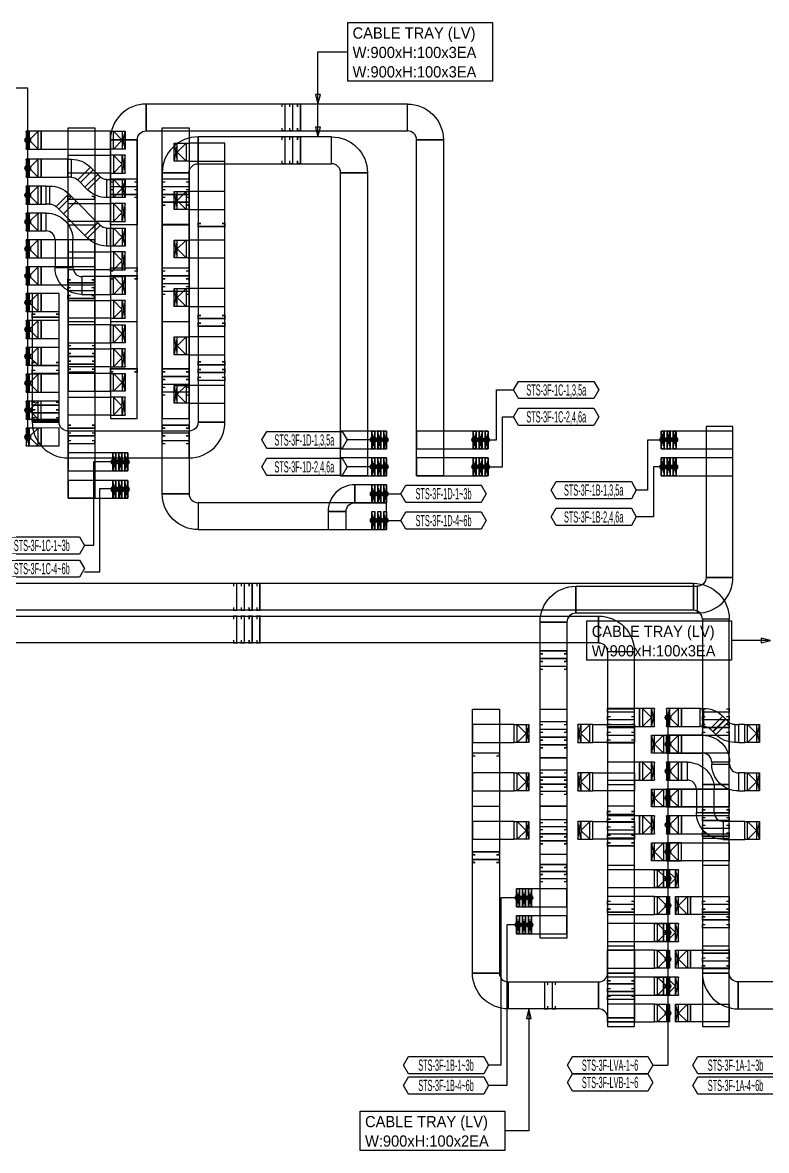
# Model space of a CAD drawing. Header units: millimetres. Extents: x 33932 to 374132, y 182625 to 847314.
# Drawn here: x 280753 to 305672, y 382309 to 420077 of the extents above; entities that cross this region are included whole.
import ezdxf
from ezdxf.enums import TextEntityAlignment as Align

# ---------------------------------------------------------------- set-up
doc = ezdxf.new("R2010")
doc.units = ezdxf.units.MM
doc.header["$LTSCALE"] = 150
for name, color, linetype in [('------00 Switch Gear_Number', 1, 'Continuous'), ('-----26 Electrical Cable Tray_HV_N', 30, 'Continuous'), ('-----26 Electrical Cable Tray_LV_STS1', 3, 'Continuous'), ('-----26 Electrical Cable Tray_LV_STS2', 2, 'Continuous'), ('-----26 Electrical Cable Tray_LV_STS3', 151, 'Continuous'), ('-----26 Electrical Cable Tray_LV_STSPDU_A', 181, 'Continuous'), ('-----26 Electrical Cable Tray_LV_STSPDU_B', 41, 'Continuous'), ('-----99 Cable Schedule', 2, 'Continuous')]:
    doc.layers.add(name, color=color, linetype=linetype)
doc.styles.add('ELEC', font='Dotum.ttf')

# ---------------------------------------------------------------- blocks, each defined once
blk = doc.blocks.new('A$C9a0ab699')
h = blk.add_hatch(color=0)
edge = h.paths.add_edge_path()
edge.add_arc((64, 64), 64, -360, 0, ccw=False)
at = {"color": 0}
blk.add_circle((64, 64), 64, dxfattribs=at)
blk = doc.blocks.new('A$495596483691')
at = {"color": 0}
for p, q in [((100, 600), (0, 600)), ((0, 600), (0, 0)), ((500, 600), (100, 600)), ((500, 0), (500, 600)), ((0, 0), (100, 0)), ((100, 0), (500, 0))]:
    blk.add_line(p, q, dxfattribs=at)
at = {"color": 8}
for p, q in [((400, 300), (100, 600)), ((100, 600), (100, 0)), ((400, 0), (400, 600)), ((400, 600), (500, 0)), ((500, 600), (400, 0)), ((400, 300), (100, 0))]:
    blk.add_line(p, q, dxfattribs=at)
blk = doc.blocks.new('A$C67AE3E09')
at = {"layer": '-----26 Electrical Cable Tray_LV_STS3'}
for p, q in [((424, 850), (0, 425)), ((89, 337), (513, 761)), ((513, 761), (424, 850)), ((0, 425), (89, 337)), ((176, 125), (776, 125)), ((176, 125), (176, 0)), ((776, 0), (776, 125)), ((176, 0), (776, 0))]:
    blk.add_line(p, q, dxfattribs=at)
for radius, end in [(900, 44.9921), (300, 44.9385)]:
    blk.add_arc((-124, 125), radius, 0, end, dxfattribs=at)

msp = doc.modelspace()

# ---------------------------------------------------------------- linework, layer by layer
at = {"layer": '------00 Switch Gear_Number'}
for p in [(302374, 396810, 0), (301862, 385163, 0)]:
    msp.add_line(p, (302374, 385163, 0), dxfattribs=at)
at = {"layer": '-----26 Electrical Cable Tray_HV_N', "color": 1, "elevation": 0}
for points in [[(296495, 420077), (296495, 418112), (291649, 418112), (291649, 420077)], [(304507, 400040), (304507, 398725), (299660, 398725), (299660, 400040)]]:
    msp.add_lwpolyline(points, close=True, dxfattribs=at)
for points in [[(290649, 417350), (290729, 417670), (290569, 417670), (290649, 417350), (290649, 419095), (291649, 419095)], [(290649, 416250), (290729, 416570), (290569, 416570), (290649, 416250), (290649, 419095)], [(305812, 399383), (305492, 399463), (305492, 399303), (305812, 399383), (304507, 399383)]]:
    msp.add_lwpolyline(points, dxfattribs=at)
at = {"layer": '-----26 Electrical Cable Tray_HV_N', "color": 1}
msp.add_lwpolyline([(297713, 387050), (297633, 386730), (297793, 386730), (297713, 387050), (297713, 382966), (296912, 382966)], dxfattribs=at)
msp.add_lwpolyline([(296912, 383624), (296912, 382309), (292066, 382309), (292066, 383624)], close=True, dxfattribs=at)
at = {"layer": '-----26 Electrical Cable Tray_LV_STS1', "elevation": 0}
for points in [[(284595, 416150), (284595, 416150, -0.414214), (284895, 416450), (284895, 416450), (284895, 417350, 0.414214), (283695, 416150)], [(284595, 416150), (284595, 416150, -0.414214), (284895, 416450), (284895, 416450), (284895, 417350, 0.414214), (283695, 416150)], [(284595, 416150), (284595, 416150, -0.414214), (284895, 416450), (284895, 416450), (284895, 417350, 0.414214), (283695, 416150)], [(293950, 416150), (293950, 416150, 0.414214), (293650, 416450), (293650, 416450), (293650, 417350, -0.414214), (294850, 416150)], [(293950, 416150), (293950, 416150, 0.414214), (293650, 416450), (293650, 416450), (293650, 417350, -0.414214), (294850, 416150)], [(293950, 416150), (293950, 416150, 0.414214), (293650, 416450), (293650, 416450), (293650, 417350, -0.414214), (294850, 416150)], [(286332, 415050), (286332, 415050, -0.414214), (286632, 415350), (286632, 415350), (286632, 416250, 0.414214), (285432, 415050)], [(286332, 415050), (286332, 415050, -0.414214), (286632, 415350), (286632, 415350), (286632, 416250, 0.414214), (285432, 415050)], [(286332, 415050), (286332, 415050, -0.414214), (286632, 415350), (286632, 415350), (286632, 416250, 0.414214), (285432, 415050)], [(291406, 415050), (291406, 415050, 0.414214), (291106, 415350), (291106, 415350), (291106, 416250, -0.414214), (292306, 415050)], [(291406, 415050), (291406, 415050, 0.414214), (291106, 415350), (291106, 415350), (291106, 416250, -0.414214), (292306, 415050)], [(291406, 415050), (291406, 415050, 0.414214), (291106, 415350), (291106, 415350), (291106, 416250, -0.414214), (292306, 415050)], [(303650, 401500), (303650, 401500, -0.414214), (303350, 401200), (303350, 401200), (303350, 400300, 0.414214), (304550, 401500)], [(303650, 401500), (303650, 401500, -0.414214), (303350, 401200), (303350, 401200), (303350, 400300, 0.414214), (304550, 401500)], [(303650, 401500), (303650, 401500, -0.414214), (303350, 401200), (303350, 401200), (303350, 400300, 0.414214), (304550, 401500)], [(299287, 400300), (299287, 400300, 0.414214), (298987, 400000), (298987, 400000), (298087, 400000, -0.414214), (299287, 401200)], [(299287, 400300), (299287, 400300, 0.414214), (298987, 400000), (298987, 400000), (298087, 400000, -0.414214), (299287, 401200)], [(299287, 400300), (299287, 400300, 0.414214), (298987, 400000), (298987, 400000), (298087, 400000, -0.414214), (299287, 401200)]]:
    msp.add_lwpolyline(points, format="xyb", close=True, dxfattribs=at)
for points in [[(284895, 417350), (284895, 416450), (293650, 416450), (293650, 417350)], [(284895, 417350), (284895, 416450), (293650, 416450), (293650, 417350)], [(284895, 417350), (284895, 416450), (293650, 416450), (293650, 417350)], [(286632, 416250), (286632, 415350), (291106, 415350), (291106, 416250)], [(286632, 416250), (286632, 415350), (291106, 415350), (291106, 416250)], [(286632, 416250), (286632, 415350), (291106, 415350), (291106, 416250)], [(293950, 416150), (294850, 416150), (294850, 404900), (293950, 404900)], [(293950, 416150), (294850, 416150), (294850, 404900), (293950, 404900)], [(293950, 416150), (294850, 416150), (294850, 404900), (293950, 404900)], [(286332, 413310), (285432, 413310), (285432, 415050), (286332, 415050)], [(286332, 415050), (285432, 415050), (285432, 406818), (286332, 406818)], [(286332, 415050), (285432, 415050), (285432, 410062), (286332, 410062)], [(296350, 405800), (296350, 406400), (293950, 406400), (293950, 405800)], [(296150, 405800), (296150, 406400), (293950, 406400), (293950, 405800)], [(295950, 405800), (295950, 406400), (293950, 406400), (293950, 405800)], [(295850, 405800), (295850, 406400), (295950, 406400), (295950, 405800)], [(296050, 405800), (296050, 406400), (296150, 406400), (296150, 405800)], [(296250, 405800), (296250, 406400), (296350, 406400), (296350, 405800)], [(302150, 406400), (302150, 405800), (304550, 405800), (304550, 406400)], [(302250, 406400), (302250, 405800), (302150, 405800), (302150, 406400)], [(302450, 406400), (302450, 405800), (302350, 405800), (302350, 406400)], [(302350, 406400), (302350, 405800), (304550, 405800), (304550, 406400)], [(302650, 406400), (302650, 405800), (302550, 405800), (302550, 406400)], [(302550, 406400), (302550, 405800), (304550, 405800), (304550, 406400)], [(304550, 406550), (303650, 406550), (303650, 401500), (304550, 401500)], [(304550, 406550), (303650, 406550), (303650, 401500), (304550, 401500)], [(304550, 406550), (303650, 406550), (303650, 401500), (304550, 401500)], [(296350, 404900), (296350, 405500), (293950, 405500), (293950, 404900)], [(296150, 404900), (296150, 405500), (293950, 405500), (293950, 404900)], [(295950, 404900), (295950, 405500), (293950, 405500), (293950, 404900)], [(295850, 404900), (295850, 405500), (295950, 405500), (295950, 404900)], [(296050, 404900), (296050, 405500), (296150, 405500), (296150, 404900)], [(296250, 404900), (296250, 405500), (296350, 405500), (296350, 404900)], [(302150, 405500), (302150, 404900), (304550, 404900), (304550, 405500)], [(302250, 405500), (302250, 404900), (302150, 404900), (302150, 405500)], [(302450, 405500), (302450, 404900), (302350, 404900), (302350, 405500)], [(302350, 405500), (302350, 404900), (304550, 404900), (304550, 405500)], [(302650, 405500), (302650, 404900), (302550, 404900), (302550, 405500)], [(302550, 405500), (302550, 404900), (304550, 404900), (304550, 405500)], [(303350, 401200), (303350, 400300), (299287, 400300), (299287, 401200)], [(303350, 401200), (303350, 400300), (299287, 400300), (299287, 401200)], [(303350, 401200), (303350, 400300), (299287, 400300), (299287, 401200)], [(298087, 400000), (298987, 400000), (298987, 392215), (298087, 392215)], [(298087, 400000), (298987, 400000), (298987, 395459), (298087, 395459)], [(298087, 400000), (298987, 400000), (298987, 393837), (298087, 393837)]]:
    msp.add_lwpolyline(points, close=True, dxfattribs=at)
at = {"layer": '-----26 Electrical Cable Tray_LV_STS1', "ltscale": 7.5, "const_width": 50, "elevation": 0}
for points in [[(289442, 417250), (289442, 417350), (289542, 417350), (289542, 416450), (289442, 416450), (289442, 416550)], [(289702, 417250), (289702, 417350), (289802, 417350), (289802, 416450), (289702, 416450), (289702, 416550)], [(289962, 417250), (289962, 417350), (290062, 417350), (290062, 416450), (289962, 416450), (289962, 416550)], [(289442, 416150), (289442, 416250), (289542, 416250), (289542, 415350), (289442, 415350), (289442, 415450)], [(289702, 416150), (289702, 416250), (289802, 416250), (289802, 415350), (289702, 415350), (289702, 415450)], [(289962, 416150), (289962, 416250), (290062, 416250), (290062, 415350), (289962, 415350), (289962, 415450)], [(283795, 414741), (283695, 414741), (283695, 414841), (284595, 414841), (284595, 414741), (284495, 414741)], [(285532, 414741), (285432, 414741), (285432, 414841), (286332, 414841), (286332, 414741), (286232, 414741)], [(283795, 414481), (283695, 414481), (283695, 414581), (284595, 414581), (284595, 414481), (284495, 414481)], [(283795, 414222), (283695, 414222), (283695, 414322), (284595, 414322), (284595, 414222), (284495, 414222)], [(285532, 414481), (285432, 414481), (285432, 414581), (286332, 414581), (286332, 414481), (286232, 414481)], [(285532, 414222), (285432, 414222), (285432, 414322), (286332, 414322), (286332, 414222), (286232, 414222)], [(283795, 411756), (283695, 411756), (283695, 411856), (284595, 411856), (284595, 411756), (284495, 411756)], [(285532, 411756), (285432, 411756), (285432, 411856), (286332, 411856), (286332, 411756), (286232, 411756)], [(283795, 411496), (283695, 411496), (283695, 411596), (284595, 411596), (284595, 411496), (284495, 411496)], [(285532, 411496), (285432, 411496), (285432, 411596), (286332, 411596), (286332, 411496), (286232, 411496)], [(283795, 408384), (283695, 408384), (283695, 408484), (284595, 408484), (284595, 408384), (284495, 408384)], [(285532, 408384), (285432, 408384), (285432, 408484), (286332, 408484), (286332, 408384), (286232, 408384)], [(298887, 398940), (298987, 398940), (298987, 399040), (298087, 399040), (298087, 398940), (298187, 398940)], [(298887, 398681), (298987, 398681), (298987, 398781), (298087, 398781), (298087, 398681), (298187, 398681)], [(298887, 398421), (298987, 398421), (298987, 398521), (298087, 398521), (298087, 398421), (298187, 398421)], [(298887, 396309), (298987, 396309), (298987, 396409), (298087, 396409), (298087, 396309), (298187, 396309)], [(298887, 396049), (298987, 396049), (298987, 396149), (298087, 396149), (298087, 396049), (298187, 396049)], [(298887, 395789), (298987, 395789), (298987, 395889), (298087, 395889), (298087, 395789), (298187, 395789)], [(298887, 394473), (298987, 394473), (298987, 394573), (298087, 394573), (298087, 394473), (298187, 394473)], [(298887, 394236), (298987, 394236), (298987, 394336), (298087, 394336), (298087, 394236), (298187, 394236)], [(298887, 392576), (298987, 392576), (298987, 392676), (298087, 392676), (298087, 392576), (298187, 392576)]]:
    msp.add_lwpolyline(points, dxfattribs=at)
at = {"layer": '-----26 Electrical Cable Tray_LV_STS1'}
for points in [[(284595, 413306), (283695, 413306), (283695, 416150), (284595, 416150)], [(284595, 416150), (283695, 416150), (283695, 406818), (284595, 406818)], [(284595, 416150), (283695, 416150), (283695, 410062), (284595, 410062)], [(291406, 415050), (292306, 415050), (292306, 404900), (291406, 404900)], [(291406, 415050), (292306, 415050), (292306, 404900), (291406, 404900)], [(291406, 415050), (292306, 415050), (292306, 404900), (291406, 404900)], [(292950, 405800), (292950, 406400), (291406, 406400), (291406, 405800)], [(292750, 405800), (292750, 406400), (291406, 406400), (291406, 405800)], [(292550, 405800), (292550, 406400), (291406, 406400), (291406, 405800)], [(292450, 405800), (292450, 406400), (292550, 406400), (292550, 405800)], [(292650, 405800), (292650, 406400), (292750, 406400), (292750, 405800)], [(292850, 405800), (292850, 406400), (292950, 406400), (292950, 405800)], [(292950, 404900), (292950, 405500), (291406, 405500), (291406, 404900)], [(292750, 404900), (292750, 405500), (291406, 405500), (291406, 404900)], [(292550, 404900), (292550, 405500), (291406, 405500), (291406, 404900)], [(292450, 404900), (292450, 405500), (292550, 405500), (292550, 404900)], [(292650, 404900), (292650, 405500), (292750, 405500), (292750, 404900)], [(292850, 404900), (292850, 405500), (292950, 405500), (292950, 404900)]]:
    msp.add_lwpolyline(points, close=True, dxfattribs=at)
for points in [[(292550, 405800), (292450, 406400)], [(292550, 406400), (292450, 405800)], [(292750, 405800), (292650, 406400)], [(292750, 406400), (292650, 405800)], [(292950, 405800), (292850, 406400)], [(292950, 406400), (292850, 405800)], [(292550, 404900), (292450, 405500)], [(292550, 405500), (292450, 404900)], [(292750, 404900), (292650, 405500)], [(292750, 405500), (292650, 404900)], [(292950, 404900), (292850, 405500)], [(292950, 405500), (292850, 404900)]]:
    msp.add_lwpolyline(points, dxfattribs=at)
at = {"layer": '-----26 Electrical Cable Tray_LV_STS1', "elevation": 0}
for points in [[(295950, 405800), (295850, 406400)], [(295950, 406400), (295850, 405800)], [(296150, 405800), (296050, 406400)], [(296150, 406400), (296050, 405800)], [(296350, 405800), (296250, 406400)], [(296350, 406400), (296250, 405800)], [(302150, 406400), (302250, 405800)], [(302150, 405800), (302250, 406400)], [(302350, 406400), (302450, 405800)], [(302350, 405800), (302450, 406400)], [(302550, 406400), (302650, 405800)], [(302550, 405800), (302650, 406400)], [(295950, 404900), (295850, 405500)], [(295950, 405500), (295850, 404900)], [(296150, 404900), (296050, 405500)], [(296150, 405500), (296050, 404900)], [(296350, 404900), (296250, 405500)], [(296350, 405500), (296250, 404900)], [(302150, 405500), (302250, 404900)], [(302150, 404900), (302250, 405500)], [(302350, 405500), (302450, 404900)], [(302350, 404900), (302450, 405500)], [(302550, 405500), (302650, 404900)], [(302550, 404900), (302650, 405500)]]:
    msp.add_lwpolyline(points, dxfattribs=at)
at = {"layer": '-----26 Electrical Cable Tray_LV_STS2'}
for points in [[(283176, 404146), (282276, 404146), (282276, 416550), (283176, 416550)], [(286332, 404300), (285432, 404300), (285432, 416550), (286332, 416550)], [(282276, 415639), (283695, 415639), (283695, 415039), (282276, 415039)], [(282276, 414017), (283695, 414017), (283695, 413417), (282276, 413417)], [(283176, 404146), (282276, 404146), (282276, 413306), (283176, 413306)], [(286332, 404300), (285432, 404300), (285432, 413306), (286332, 413306)], [(282276, 412395), (283695, 412395), (283695, 411795), (282276, 411795)], [(282276, 410773), (283695, 410773), (283695, 410173), (282276, 410173)], [(283176, 404146), (282276, 404146), (282276, 410062), (283176, 410062)], [(286332, 404300), (285432, 404300), (285432, 410062), (286332, 410062)], [(282276, 409151), (283695, 409151), (283695, 408551), (282276, 408551)], [(282276, 407529), (283695, 407529), (283695, 406929), (282276, 406929)], [(284276, 405668), (282276, 405668), (282276, 405068), (284276, 405068)], [(284276, 405668), (282276, 405668), (282276, 405068), (284276, 405068)], [(284276, 405668), (282276, 405668), (282276, 405068), (284276, 405068)], [(283776, 405068), (283776, 405668), (283876, 405668), (283876, 405068)], [(283976, 405068), (283976, 405668), (284076, 405668), (284076, 405068)], [(284176, 405068), (284176, 405668), (284276, 405668), (284276, 405068)], [(284276, 404746), (282276, 404746), (282276, 404146), (284276, 404146)], [(284276, 404746), (282276, 404746), (282276, 404146), (284276, 404146)], [(284276, 404746), (282276, 404746), (282276, 404146), (284276, 404146)], [(283776, 404146), (283776, 404746), (283876, 404746), (283876, 404146)], [(283976, 404146), (283976, 404746), (284076, 404746), (284076, 404146)], [(284176, 404146), (284176, 404746), (284276, 404746), (284276, 404146)]]:
    msp.add_lwpolyline(points, close=True, dxfattribs=at)
at = {"layer": '-----26 Electrical Cable Tray_LV_STS2', "ltscale": 7.5, "const_width": 50, "elevation": 0}
for points in [[(282365, 414256), (282265, 414256), (282265, 414156), (283165, 414156), (283165, 414256), (283065, 414256)], [(286232, 413962), (286332, 413962), (286332, 414062), (285432, 414062), (285432, 413962), (285532, 413962)], [(282365, 411462), (282265, 411462), (282265, 411362), (283165, 411362), (283165, 411462), (283065, 411462)], [(286232, 411236), (286332, 411236), (286332, 411336), (285432, 411336), (285432, 411236), (285532, 411236)], [(282365, 411202), (282265, 411202), (282265, 411102), (283165, 411102), (283165, 411202), (283065, 411202)], [(286232, 410977), (286332, 410977), (286332, 411077), (285432, 411077), (285432, 410977), (285532, 410977)], [(282376, 409256), (282276, 409256), (282276, 409156), (283176, 409156), (283176, 409256), (283076, 409256)], [(282376, 408996), (282276, 408996), (282276, 408896), (283176, 408896), (283176, 408996), (283076, 408996)], [(286232, 408124), (286332, 408124), (286332, 408224), (285432, 408224), (285432, 408124), (285532, 408124)], [(286232, 407864), (286332, 407864), (286332, 407964), (285432, 407964), (285432, 407864), (285532, 407864)], [(286232, 407604), (286332, 407604), (286332, 407704), (285432, 407704), (285432, 407604), (285532, 407604)], [(282376, 406596), (282276, 406596), (282276, 406496), (283176, 406496), (283176, 406596), (283076, 406596)], [(286232, 406496), (286332, 406496), (286332, 406596), (285432, 406596), (285432, 406496), (285532, 406496)], [(282376, 406336), (282276, 406336), (282276, 406236), (283176, 406236), (283176, 406336), (283076, 406336)], [(286232, 406236), (286332, 406236), (286332, 406336), (285432, 406336), (285432, 406236), (285532, 406236)], [(286232, 405976), (286332, 405976), (286332, 406076), (285432, 406076), (285432, 405976), (285532, 405976)], [(298887, 396569), (298987, 396569), (298987, 396669), (298087, 396669), (298087, 396569), (298187, 396569)], [(298887, 394947), (298987, 394947), (298987, 395047), (298087, 395047), (298087, 394947), (298187, 394947)], [(298887, 394710), (298987, 394710), (298987, 394810), (298087, 394810), (298087, 394710), (298187, 394710)], [(298887, 393287), (298987, 393287), (298987, 393387), (298087, 393387), (298087, 393287), (298187, 393287)], [(298887, 393050), (298987, 393050), (298987, 393150), (298087, 393150), (298087, 393050), (298187, 393050)], [(298887, 392813), (298987, 392813), (298987, 392913), (298087, 392913), (298087, 392813), (298187, 392813)], [(298887, 391786), (298987, 391786), (298987, 391886), (298087, 391886), (298087, 391786), (298187, 391786)], [(298887, 391549), (298987, 391549), (298987, 391649), (298087, 391649), (298087, 391549), (298187, 391549)], [(298887, 391312), (298987, 391312), (298987, 391412), (298087, 391412), (298087, 391312), (298187, 391312)]]:
    msp.add_lwpolyline(points, dxfattribs=at)
at = {"layer": '-----26 Electrical Cable Tray_LV_STS2', "ltscale": 7.5, "const_width": 50}
for points in [[(282376, 408736), (282276, 408736), (282276, 408636), (283176, 408636), (283176, 408736), (283076, 408736)], [(282376, 406076), (282276, 406076), (282276, 405976), (283176, 405976), (283176, 406076), (283076, 406076)]]:
    msp.add_lwpolyline(points, dxfattribs=at)
at = {"layer": '-----26 Electrical Cable Tray_LV_STS2'}
for points in [[(283876, 405068), (283776, 405668)], [(283876, 405668), (283776, 405068)], [(284076, 405068), (283976, 405668)], [(284076, 405668), (283976, 405068)], [(284276, 405068), (284176, 405668)], [(284276, 405668), (284176, 405068)], [(283876, 404146), (283776, 404746)], [(283876, 404746), (283776, 404146)], [(284076, 404146), (283976, 404746)], [(284076, 404746), (283976, 404146)], [(284276, 404146), (284176, 404746)], [(284276, 404746), (284176, 404146)]]:
    msp.add_lwpolyline(points, dxfattribs=at)
at = {"layer": '-----26 Electrical Cable Tray_LV_STS2', "elevation": 0}
for points in [[(291589, 403700), (291589, 403700, -0.414214), (291889, 404000), (291889, 404000), (291889, 404600, 0.414214), (290989, 403700)], [(291589, 403700), (291589, 403700, -0.414214), (291889, 404000), (291889, 404000), (291889, 404600, 0.414214), (290989, 403700)], [(291589, 403700), (291589, 403700, -0.414214), (291889, 404000), (291889, 404000), (291889, 404600, 0.414214), (290989, 403700)], [(286332, 404300), (286332, 404300, 0.414214), (286632, 404000), (286632, 404000), (286632, 403100, -0.414214), (285432, 404300)], [(286332, 404300), (286332, 404300, 0.414214), (286632, 404000), (286632, 404000), (286632, 403100, -0.414214), (285432, 404300)], [(286332, 404300), (286332, 404300, 0.414214), (286632, 404000), (286632, 404000), (286632, 403100, -0.414214), (285432, 404300)]]:
    msp.add_lwpolyline(points, format="xyb", close=True, dxfattribs=at)
for points in [[(292950, 404600), (291889, 404600), (291889, 404000), (292950, 404000)], [(292950, 404600), (291889, 404600), (291889, 404000), (292950, 404000)], [(292950, 404600), (291889, 404600), (291889, 404000), (292950, 404000)], [(292450, 404000), (292450, 404600), (292550, 404600), (292550, 404000)], [(292650, 404000), (292650, 404600), (292750, 404600), (292750, 404000)], [(292850, 404000), (292850, 404600), (292950, 404600), (292950, 404000)], [(286632, 404000), (286632, 403100), (292950, 403100), (292950, 404000)], [(286632, 404000), (286632, 403100), (292950, 403100), (292950, 404000)], [(286632, 404000), (286632, 403100), (292950, 403100), (292950, 404000)], [(291589, 403100), (291589, 403700), (290989, 403700), (290989, 403100)], [(291589, 403100), (291589, 403700), (290989, 403700), (290989, 403100)], [(291589, 403100), (291589, 403700), (290989, 403700), (290989, 403100)], [(292450, 403100), (292450, 403700), (292550, 403700), (292550, 403100)], [(292650, 403100), (292650, 403700), (292750, 403700), (292750, 403100)], [(292850, 403100), (292850, 403700), (292950, 403700), (292950, 403100)], [(298087, 397081), (298987, 397081), (298987, 389414), (298087, 389414)], [(298087, 395459), (298987, 395459), (298987, 389415), (298087, 389415)], [(298087, 393837), (298987, 393837), (298987, 389414), (298087, 389414)], [(297300, 390466), (298987, 390466), (298987, 391066), (297300, 391066)], [(297300, 390466), (297300, 391066), (297400, 391066), (297400, 390466)], [(297500, 390466), (297500, 391066), (297600, 391066), (297600, 390466)], [(297700, 390466), (297700, 391066), (297800, 391066), (297800, 390466)], [(297300, 389566), (298987, 389566), (298987, 390166), (297300, 390166)], [(297300, 389566), (297300, 390166), (297400, 390166), (297400, 389566)], [(297500, 389566), (297500, 390166), (297600, 390166), (297600, 389566)], [(297700, 389566), (297700, 390166), (297800, 390166), (297800, 389566)]]:
    msp.add_lwpolyline(points, close=True, dxfattribs=at)
for points in [[(292550, 404000), (292450, 404600)], [(292550, 404600), (292450, 404000)], [(292750, 404000), (292650, 404600)], [(292750, 404600), (292650, 404000)], [(292950, 404000), (292850, 404600)], [(292950, 404600), (292850, 404000)], [(292550, 403100), (292450, 403700)], [(292550, 403700), (292450, 403100)], [(292750, 403100), (292650, 403700)], [(292750, 403700), (292650, 403100)], [(292950, 403100), (292850, 403700)], [(292950, 403700), (292850, 403100)], [(297400, 390466), (297300, 391066)], [(297400, 391066), (297300, 390466)], [(297600, 390466), (297500, 391066)], [(297600, 391066), (297500, 390466)], [(297800, 390466), (297700, 391066)], [(297800, 391066), (297700, 390466)], [(297400, 389566), (297300, 390166)], [(297400, 390166), (297300, 389566)], [(297600, 389566), (297500, 390166)], [(297600, 390166), (297500, 389566)], [(297800, 389566), (297700, 390166)], [(297800, 390166), (297700, 389566)]]:
    msp.add_lwpolyline(points, dxfattribs=at)
at = {"layer": '-----26 Electrical Cable Tray_LV_STS3'}
for points in [[(281376, 415839), (283695, 415839), (283695, 416439), (281376, 416439)], [(286332, 415439), (287532, 415439), (287532, 416039), (286332, 416039)], [(286632, 416039), (286632, 406700), (287532, 406700), (287532, 416039)], [(281377, 414900), (282265, 414900), (282265, 415500), (281377, 415500)], [(282691, 414724), (282845, 414569), (283270, 414993), (283115, 415148)], [(281377, 414000), (281543, 414000), (281543, 414600), (281377, 414600)], [(286332, 413817), (287532, 413817), (287532, 414417), (286332, 414417)], [(281968, 413824), (282123, 413669), (282548, 414093), (282393, 414248)], [(282123, 413669), (282845, 412947), (283269, 413371), (282548, 414093)], [(281376, 413100), (281542, 413100), (281542, 413700), (281376, 413700)], [(281376, 412200), (283176, 412200), (283176, 412800), (281376, 412800)], [(281843, 412800), (281843, 411873), (282443, 411873), (282443, 412800)], [(282276, 412800), (282276, 407729), (283176, 407729), (283176, 412800)], [(286332, 412195), (287532, 412195), (287532, 412795), (286332, 412795)], [(286632, 412795), (286632, 406700), (287532, 406700), (287532, 412795)], [(281376, 411300), (283176, 411300), (283176, 411900), (281376, 411900)], [(283695, 411573), (282743, 411573), (282743, 410973), (283695, 410973)], [(286332, 410573), (287532, 410573), (287532, 411173), (286332, 411173)], [(282276, 409351), (283695, 409351), (283695, 409951), (282276, 409951)], [(286332, 408951), (287532, 408951), (287532, 409551), (286332, 409551)], [(286632, 409551), (286632, 406700), (287532, 406700), (287532, 409551)], [(282276, 407729), (283695, 407729), (283695, 408329), (282276, 408329)], [(286332, 407329), (287532, 407329), (287532, 407929), (286332, 407929)], [(282276, 405500), (286332, 405500), (286332, 406400), (282276, 406400)], [(282276, 405500), (286332, 405500), (286332, 406400), (282276, 406400)], [(282276, 405500), (286332, 405500), (286332, 406400), (282276, 406400)], [(297025, 387050), (297025, 387950), (300049, 387950), (300049, 387050)]]:
    msp.add_lwpolyline(points, close=True, dxfattribs=at)
for points in [[(281843, 412800), (281843, 412800, 0.414214), (281543, 413100), (281543, 413100), (281543, 413700, -0.414214), (282443, 412800)], [(282443, 411873), (282443, 411873, 0.414214), (282743, 411573), (282743, 411573), (282743, 410973, -0.414214), (281843, 411873)], [(286632, 406700), (286632, 406700, -0.414214), (286332, 406400), (286332, 406400), (286332, 405500, 0.414214), (287532, 406700)], [(286632, 406700), (286632, 406700, -0.414214), (286332, 406400), (286332, 406400), (286332, 405500, 0.414214), (287532, 406700)], [(286632, 406700), (286632, 406700, -0.414214), (286332, 406400), (286332, 406400), (286332, 405500, 0.414214), (287532, 406700)], [(296725, 388250), (296725, 388250, 0.414214), (297025, 387950), (297025, 387950), (297025, 387050, -0.414214), (295825, 388250)], [(296725, 388250), (296725, 388250, 0.414214), (297025, 387950), (297025, 387950), (297025, 387050, -0.414214), (295825, 388250)]]:
    msp.add_lwpolyline(points, format="xyb", close=True, dxfattribs=at)
at = {"layer": '-----26 Electrical Cable Tray_LV_STS3', "ltscale": 7.5, "const_width": 50}
for points in [[(286732, 413348), (286632, 413348), (286632, 413248), (287532, 413248), (287532, 413348), (287432, 413348)], [(286732, 410269), (286632, 410269), (286632, 410169), (287532, 410169), (287532, 410269), (287432, 410269)], [(286732, 408458), (286632, 408458), (286632, 408358), (287532, 408358), (287532, 408458), (287432, 408458)], [(298342, 387850), (298342, 387950), (298242, 387950), (298242, 387050), (298342, 387050), (298342, 387150)]]:
    msp.add_lwpolyline(points, dxfattribs=at)
at = {"layer": '-----26 Electrical Cable Tray_LV_STS3', "elevation": 0}
for points in [[(281076, 411000), (281076, 406700), (281976, 406700), (281976, 411000)], [(281376, 410400), (281975, 410401), (281975, 411001), (281376, 411000)], [(281376, 409500), (281975, 409501), (281975, 410101), (281376, 410100)], [(281077, 409200), (281076, 406700), (281976, 406700), (281977, 409200)], [(281376, 408600), (281975, 408601), (281975, 409201), (281376, 409200)], [(281376, 407700), (281975, 407701), (281975, 408301), (281376, 408300)], [(281076, 406800), (281975, 406801), (281975, 407401), (281076, 407400)], [(281079, 407400), (281076, 406700), (281976, 406700), (281979, 407400)], [(281376, 405900), (281975, 405901), (281975, 406501), (281376, 406500)], [(295825, 397082), (296725, 397082), (296725, 388250), (295825, 388250)], [(301249, 397082), (300349, 397082), (300349, 389310), (301249, 389310)], [(302824, 396510), (303453, 396510), (303453, 397110), (302824, 397110)], [(295825, 395971), (297218, 395971), (297218, 396571), (295825, 396571)], [(301249, 395971), (299855, 395971), (299855, 396571), (301249, 396571)], [(303879, 396334), (303890, 396322), (304314, 396747), (304303, 396758)], [(304739, 395970), (304943, 395970), (304943, 396570), (304739, 396570)], [(302824, 395610), (303539, 395610), (303539, 396210), (302824, 396210)], [(302824, 394710), (303024, 394710), (303024, 395310), (302824, 395310)], [(304439, 395248), (304439, 395310), (303839, 395310), (303839, 395248)], [(295825, 394349), (297218, 394349), (297218, 394949), (295825, 394949)], [(301249, 394349), (299855, 394349), (299855, 394949), (301249, 394949)], [(304739, 394348), (304943, 394348), (304943, 394948), (304739, 394948)], [(302824, 393810), (304425, 393810), (304425, 394410), (302824, 394410)], [(303924, 393626), (303924, 394410), (303324, 394410), (303324, 393626)], [(304425, 394560), (303525, 394560), (303525, 388250), (304425, 388250)], [(295825, 393838), (296725, 393838), (296725, 388250), (295825, 388250)], [(301249, 393838), (300349, 393838), (300349, 389310), (301249, 389310)], [(295825, 392727), (297218, 392727), (297218, 393327), (295825, 393327)], [(301249, 392727), (299855, 392727), (299855, 393327), (301249, 393327)], [(302824, 392910), (304425, 392910), (304425, 393510), (302824, 393510)], [(304224, 392726), (304943, 392726), (304943, 393326), (304224, 393326)], [(304425, 392010), (302824, 392010), (302824, 392610), (304425, 392610)], [(304425, 392760), (303525, 392760), (303525, 388250), (304425, 388250)], [(300349, 391110), (301924, 391110), (301924, 391710), (300349, 391710)], [(300349, 390210), (301924, 390210), (301924, 390810), (300349, 390810)], [(300349, 389310), (301924, 389310), (301924, 389910), (300349, 389910)], [(300349, 388410), (301924, 388410), (301924, 389010), (300349, 389010)], [(300349, 389010), (301249, 389010), (301249, 388250), (300349, 388250)], [(300349, 389010), (301249, 389010), (301249, 388250), (300349, 388250)], [(297025, 387050), (297025, 387950), (300049, 387950), (300049, 387050)], [(300349, 387510), (301924, 387510), (301924, 388110), (300349, 388110)], [(307774, 387050), (307774, 387950), (304725, 387950), (304725, 387050)], [(307774, 387050), (307774, 387950), (304725, 387950), (304725, 387050)], [(300349, 386610), (301924, 386610), (301924, 387210), (300349, 387210)], [(300349, 386750), (301249, 386750), (301249, 386610), (300349, 386610)], [(300349, 386750), (301249, 386750), (301249, 386610), (300349, 386610)]]:
    msp.add_lwpolyline(points, close=True, dxfattribs=at)
at = {"layer": '-----26 Electrical Cable Tray_LV_STS3', "ltscale": 7.5, "const_width": 50, "elevation": 0}
for points in [[(283065, 410938), (283165, 410938), (283165, 410838), (282265, 410838), (282265, 410938), (282365, 410938)], [(281176, 410311), (281076, 410311), (281076, 410211), (281976, 410211), (281976, 410311), (281876, 410311)], [(286732, 410009), (286632, 410009), (286632, 409909), (287532, 409909), (287532, 410009), (287432, 410009)], [(281176, 408694), (281076, 408694), (281076, 408594), (281976, 408594), (281976, 408694), (281876, 408694)], [(286732, 408718), (286632, 408718), (286632, 408618), (287532, 408618), (287532, 408718), (287432, 408718)], [(281176, 408434), (281076, 408434), (281076, 408334), (281976, 408334), (281976, 408434), (281876, 408434)], [(283076, 408473), (283176, 408473), (283176, 408373), (282276, 408373), (282276, 408473), (282376, 408473)], [(286732, 408198), (286632, 408198), (286632, 408098), (287532, 408098), (287532, 408198), (287432, 408198)], [(281176, 407367), (281076, 407367), (281076, 407267), (281976, 407267), (281976, 407367), (281876, 407367)], [(281176, 407107), (281076, 407107), (281076, 407007), (281976, 407007), (281976, 407107), (281876, 407107)], [(281176, 406847), (281076, 406847), (281076, 406747), (281976, 406747), (281976, 406847), (281876, 406847)], [(300449, 396053), (300349, 396053), (300349, 395953), (301249, 395953), (301249, 396053), (301149, 396053)], [(296625, 395516), (296725, 395516), (296725, 395616), (295825, 395616), (295825, 395516), (295925, 395516)], [(304325, 393715), (304425, 393715), (304425, 393615), (303525, 393615), (303525, 393715), (303625, 393715)], [(300449, 392868), (300349, 392868), (300349, 392768), (301249, 392768), (301249, 392868), (301149, 392868)], [(300449, 392608), (300349, 392608), (300349, 392508), (301249, 392508), (301249, 392608), (301149, 392608)], [(296625, 392209), (296725, 392209), (296725, 392309), (295825, 392309), (295825, 392209), (295925, 392209)], [(296625, 391950), (296725, 391950), (296725, 392050), (295825, 392050), (295825, 391950), (295925, 391950)], [(304325, 390129), (304425, 390129), (304425, 390029), (303525, 390029), (303525, 390129), (303625, 390129)], [(304325, 389869), (304425, 389869), (304425, 389769), (303525, 389769), (303525, 389869), (303625, 389869)], [(304325, 388753), (304425, 388753), (304425, 388653), (303525, 388653), (303525, 388753), (303625, 388753)], [(304325, 388493), (304425, 388493), (304425, 388393), (303525, 388393), (303525, 388493), (303625, 388493)], [(298601, 387850), (298601, 387950), (298501, 387950), (298501, 387050), (298601, 387050), (298601, 387150)], [(300449, 387729), (300349, 387729), (300349, 387629), (301249, 387629), (301249, 387729), (301149, 387729)], [(300449, 387469), (300349, 387469), (300349, 387369), (301249, 387369), (301249, 387469), (301149, 387469)]]:
    msp.add_lwpolyline(points, dxfattribs=at)
at = {"layer": '-----26 Electrical Cable Tray_LV_STS3', "elevation": 0}
for points in [[(282276, 406400), (282276, 406400, -0.414214), (281976, 406700), (281976, 406700), (281076, 406700, 0.414214), (282276, 405500)], [(282276, 406400), (282276, 406400, -0.414214), (281976, 406700), (281976, 406700), (281076, 406700, 0.414214), (282276, 405500)], [(282276, 406400), (282276, 406400, -0.414214), (281976, 406700), (281976, 406700), (281076, 406700, 0.414214), (282276, 405500)], [(303839, 395310), (303839, 395310, 0.414214), (303539, 395610), (303539, 395610), (303539, 396210, -0.414214), (304439, 395310)], [(303324, 394410), (303324, 394410, 0.414214), (303024, 394710), (303024, 394710), (303024, 395310, -0.414214), (303924, 394410)], [(304439, 395248), (304439, 395248, 0.414214), (304739, 394948), (304739, 394948), (304739, 394348, -0.414214), (303839, 395248)], [(303924, 393626), (303924, 393626, 0.414214), (304224, 393326), (304224, 393326), (304224, 392726, -0.414214), (303324, 393626)], [(300349, 388250), (301249, 388250), (301249, 388250), (301249, 386750), (300349, 386750, 0.414214), (300049, 387050), (300049, 387950), (300049, 387950, 0.414214)], [(300349, 388250), (301249, 388250), (301249, 388250), (301249, 386750), (300349, 386750, 0.414214), (300049, 387050), (300049, 387950), (300049, 387950, 0.414214)], [(304725, 387950), (304725, 387950, -0.414214), (304425, 388250), (304425, 388250), (303525, 388250, 0.414214), (304725, 387050)], [(304725, 387950), (304725, 387950, -0.414214), (304425, 388250), (304425, 388250), (303525, 388250, 0.414214), (304725, 387050)]]:
    msp.add_lwpolyline(points, format="xyb", close=True, dxfattribs=at)
at = {"layer": '-----26 Electrical Cable Tray_LV_STSPDU_A', "elevation": 0}
for points in [[(303226, 401302), (303226, 400402), (276250, 400402), (276250, 401302)], [(303226, 401302), (303226, 400402), (276250, 400402), (276250, 401302)], [(303226, 401300), (303226, 400400), (276250, 400400), (276250, 401300)], [(303226, 401300), (303226, 400400), (276250, 400400), (276250, 401300)], [(303525, 386460), (304425, 386460), (304425, 400100), (303525, 400100)], [(303525, 394560), (304425, 394560), (304425, 400100), (303525, 400100)], [(303526, 391860), (304426, 391860), (304426, 400100), (303526, 400100)], [(303526, 389160), (304426, 389160), (304426, 400100), (303526, 400100)], [(304425, 395610), (302324, 395610), (302324, 396210), (304425, 396210)], [(304425, 393810), (302324, 393810), (302324, 394410), (304425, 394410)], [(304425, 392010), (302324, 392010), (302324, 392610), (304425, 392610)], [(304426, 390210), (303124, 390210), (303124, 390810), (304426, 390810)], [(304426, 388410), (303124, 388410), (303124, 389010), (304426, 389010)], [(304426, 386610), (303124, 386610), (303124, 387210), (304426, 387210)]]:
    msp.add_lwpolyline(points, close=True, dxfattribs=at)
at = {"layer": '-----26 Electrical Cable Tray_LV_STSPDU_A', "ltscale": 7.5, "const_width": 50, "elevation": 0}
for points in [[(287825, 401200), (287825, 401300), (287925, 401300), (287925, 400400), (287825, 400400), (287825, 400500)], [(288084, 401200), (288084, 401300), (288184, 401300), (288184, 400400), (288084, 400400), (288084, 400500)], [(288344, 401200), (288344, 401300), (288444, 401300), (288444, 400400), (288344, 400400), (288344, 400500)], [(288604, 401200), (288604, 401300), (288704, 401300), (288704, 400400), (288604, 400400), (288604, 400500)], [(304325, 397092), (304425, 397092), (304425, 396992), (303525, 396992), (303525, 397092), (303625, 397092)], [(304325, 396832), (304425, 396832), (304425, 396732), (303525, 396732), (303525, 396832), (303625, 396832)], [(304325, 396572), (304425, 396572), (304425, 396472), (303525, 396472), (303525, 396572), (303625, 396572)], [(304325, 396312), (304425, 396312), (304425, 396212), (303525, 396212), (303525, 396312), (303625, 396312)], [(304325, 393455), (304425, 393455), (304425, 393355), (303525, 393355), (303525, 393455), (303625, 393455)], [(304325, 393195), (304425, 393195), (304425, 393095), (303525, 393095), (303525, 393195), (303625, 393195)], [(304325, 392935), (304425, 392935), (304425, 392835), (303525, 392835), (303525, 392935), (303625, 392935)], [(304325, 390648), (304425, 390648), (304425, 390548), (303525, 390548), (303525, 390648), (303625, 390648)], [(304325, 390388), (304425, 390388), (304425, 390288), (303525, 390288), (303525, 390388), (303625, 390388)], [(304325, 389013), (304425, 389013), (304425, 388913), (303525, 388913), (303525, 389013), (303625, 389013)]]:
    msp.add_lwpolyline(points, dxfattribs=at)
at = {"layer": '-----26 Electrical Cable Tray_LV_STSPDU_A', "elevation": 0}
msp.add_lwpolyline([(303526, 400100), (303526, 400100, 0.414214), (303226, 400400), (303226, 400400), (303226, 401300, -0.414214), (304426, 400100)], format="xyb", close=True, dxfattribs=at)
msp.add_lwpolyline([(303526, 400100), (303526, 400100, 0.414214), (303226, 400400), (303226, 400400), (303226, 401300, -0.414214), (304426, 400100)], format="xyb", close=True, dxfattribs=at)
msp.add_lwpolyline([(303526, 400100), (303526, 400100, 0.414214), (303226, 400400), (303226, 400400), (303226, 401300, -0.414214), (304426, 400100)], format="xyb", close=True, dxfattribs=at)
msp.add_lwpolyline([(303526, 400100), (303526, 400100, 0.414214), (303226, 400400), (303226, 400400), (303226, 401300, -0.414214), (304426, 400100)], format="xyb", close=True, dxfattribs=at)
at = {"layer": '-----26 Electrical Cable Tray_LV_STSPDU_B', "elevation": 0}
for points in [[(300051, 400202), (300051, 399302), (275150, 399302), (275150, 400202)], [(300051, 400202), (300051, 399302), (275150, 399302), (275150, 400202)], [(300051, 400202), (300051, 399302), (275150, 399300), (275150, 400200)], [(300051, 400202), (300051, 399302), (275150, 399300), (275150, 400200)], [(300349, 386460), (301249, 386460), (301249, 399001), (300349, 399001)], [(300349, 394560), (301249, 394560), (301249, 399001), (300349, 399001)], [(300349, 391860), (301249, 391860), (301251, 399001), (300351, 399001)], [(300349, 389160), (301249, 389160), (301251, 399001), (300351, 399001)], [(300350, 396510), (301424, 396510), (301424, 397110), (300350, 397110)], [(300350, 394710), (301424, 394710), (301424, 395310), (300350, 395310)], [(300350, 392910), (301424, 392910), (301424, 393510), (300350, 393510)], [(300350, 391110), (302224, 391110), (302224, 391710), (300350, 391710)], [(300350, 389310), (302224, 389310), (302224, 389910), (300350, 389910)], [(300350, 387510), (302224, 387510), (302224, 388110), (300350, 388110)]]:
    msp.add_lwpolyline(points, close=True, dxfattribs=at)
at = {"layer": '-----26 Electrical Cable Tray_LV_STSPDU_B', "ltscale": 7.5, "const_width": 50, "elevation": 0}
for points in [[(287824, 400099), (287824, 400199), (287924, 400199), (287924, 399300), (287824, 399300), (287824, 399400)], [(288084, 400099), (288084, 400199), (288184, 400199), (288184, 399300), (288084, 399300), (288084, 399400)], [(288344, 400099), (288344, 400199), (288444, 400199), (288444, 399300), (288344, 399300), (288344, 399400)], [(288604, 400099), (288604, 400199), (288704, 400199), (288704, 399300), (288604, 399300), (288604, 399400)], [(301149, 397092), (301249, 397092), (301249, 396992), (300349, 396992), (300349, 397092), (300449, 397092)], [(301149, 396832), (301249, 396832), (301249, 396732), (300349, 396732), (300349, 396832), (300449, 396832)], [(301149, 396572), (301249, 396572), (301249, 396472), (300349, 396472), (300349, 396572), (300449, 396572)], [(301149, 396312), (301249, 396312), (301249, 396212), (300349, 396212), (300349, 396312), (300449, 396312)], [(301149, 393660), (301249, 393660), (301249, 393560), (300349, 393560), (300349, 393660), (300449, 393660)], [(301149, 393400), (301249, 393400), (301249, 393300), (300349, 393300), (300349, 393400), (300449, 393400)], [(301149, 393140), (301249, 393140), (301249, 393040), (300349, 393040), (300349, 393140), (300449, 393140)], [(301149, 390648), (301249, 390648), (301249, 390548), (300349, 390548), (300349, 390648), (300449, 390648)], [(301149, 390388), (301249, 390388), (301249, 390288), (300349, 390288), (300349, 390388), (300449, 390388)], [(301149, 387989), (301249, 387989), (301249, 387889), (300349, 387889), (300349, 387989), (300449, 387989)]]:
    msp.add_lwpolyline(points, dxfattribs=at)
at = {"layer": '-----26 Electrical Cable Tray_LV_STSPDU_B', "elevation": 0}
msp.add_lwpolyline([(300351, 399001), (300351, 399001, 0.414214), (300051, 399301), (300051, 399301), (300051, 400201, -0.414214), (301251, 399001)], format="xyb", close=True, dxfattribs=at)
msp.add_lwpolyline([(300351, 399001), (300351, 399001, 0.414214), (300051, 399301), (300051, 399301), (300051, 400201, -0.414214), (301251, 399001)], format="xyb", close=True, dxfattribs=at)
msp.add_lwpolyline([(300351, 399001), (300351, 399001, 0.414214), (300051, 399301), (300051, 399301), (300051, 400201, -0.414214), (301251, 399001)], format="xyb", close=True, dxfattribs=at)
msp.add_lwpolyline([(300351, 399001), (300351, 399001, 0.414214), (300051, 399301), (300051, 399301), (300051, 400201, -0.414214), (301251, 399001)], format="xyb", close=True, dxfattribs=at)
at = {"layer": '-----99 Cable Schedule', "color": 1}
for p, q in [((280926, 417885), (280127, 417885)), ((280926, 406200), (280926, 417885))]:
    msp.add_line(p, q, dxfattribs=at)
at = {"layer": '-----99 Cable Schedule', "color": 1, "elevation": 0}
for points in [[(299893, 408062), (300060, 407774), (299893, 407485), (297371, 407485), (297204, 407774), (297371, 408062)], [(299893, 407162), (300060, 406874), (299893, 406585), (297371, 406585), (297204, 406874), (297371, 407162)], [(291455, 406389), (291622, 406100), (291455, 405811), (288933, 405811), (288766, 406100), (288933, 406389)], [(291455, 405489), (291622, 405200), (291455, 404911), (288933, 404911), (288766, 405200), (288933, 405489)], [(296117, 404589), (296284, 404300), (296117, 404011), (293595, 404011), (293428, 404300), (293595, 404589)], [(301147, 404711), (301313, 404422), (301147, 404134), (298624, 404134), (298458, 404422), (298624, 404711)], [(301147, 403811), (301313, 403522), (301147, 403234), (298624, 403234), (298458, 403522), (298624, 403811)], [(296117, 403689), (296284, 403400), (296117, 403111), (293595, 403111), (293428, 403400), (293595, 403689)], [(296200, 385453), (296367, 385164), (296200, 384875), (293677, 384875), (293511, 385164), (293677, 385453)], [(301696, 385452), (301862, 385163), (301696, 384874), (299173, 384874), (299006, 385163), (299173, 385452)], [(305899, 385452), (306066, 385163), (305899, 384874), (303376, 384874), (303210, 385163), (303376, 385452)], [(301696, 384874), (301862, 384585), (301696, 384297), (299173, 384297), (299006, 384585), (299173, 384874)], [(296200, 384775), (296367, 384486), (296200, 384198), (293677, 384198), (293511, 384486), (293677, 384775)], [(305899, 384774), (306066, 384485), (305899, 384197), (303376, 384197), (303210, 384485), (303376, 384774)]]:
    msp.add_lwpolyline(points, close=True, dxfattribs=at)
for points in [[(295900, 406100), (296631, 406100), (296631, 407774), (297204, 407774)], [(295900, 405200), (296831, 405200), (296831, 406874), (297204, 406874)], [(302618, 406096), (301686, 406096), (301686, 404422), (301313, 404422)], [(302618, 405196), (301886, 405196), (301886, 403522), (301313, 403522)], [(292500, 404300), (293428, 404300)], [(292444, 403400), (293428, 403400)], [(297750, 390766), (296775, 390766), (296775, 385164), (296367, 385164)], [(297750, 389866), (296975, 389866), (296975, 384486), (296367, 384486)]]:
    msp.add_lwpolyline(points, dxfattribs=at)
at = {"layer": '-----99 Cable Schedule', "color": 1}
for points in [[(292900, 406100), (291622, 406100)], [(284226, 405368), (283126, 405368), (283126, 402568), (282826, 402568)], [(292900, 405200), (291622, 405200)], [(284226, 404468), (283326, 404468), (283326, 401668), (282826, 401668)]]:
    msp.add_lwpolyline(points, dxfattribs=at)
for points in [[(282659, 402857), (282826, 402568), (282659, 402279), (280137, 402279), (279970, 402568), (280137, 402857)], [(282659, 402079), (282826, 401791), (282659, 401502), (280137, 401502), (279970, 401791), (280137, 402079)]]:
    msp.add_lwpolyline(points, close=True, dxfattribs=at)

# ---------------------------------------------------------------- block references
at = {"layer": '-----26 Electrical Cable Tray_LV_STS2'}
for p in [(283695, 415039), (283695, 413417), (283695, 411795), (283695, 410173), (283695, 408551), (283695, 406929)]:
    msp.add_blockref('A$495596483691', p, dxfattribs=at)
at = {"layer": '-----26 Electrical Cable Tray_LV_STS3', "rotation": 180}
for p in [(281376, 416439), (281376, 415500), (281376, 414600), (281376, 413700), (281376, 412800), (281376, 411900), (281376, 411000), (281376, 410100), (281376, 409200), (281376, 408300), (281376, 407400), (281376, 406500), (302824, 397110, 0), (299855, 396571, 0), (302824, 396210, 0), (302824, 395310, 0), (299855, 394949, 0), (302824, 394410, 0), (299855, 393327, 0), (302824, 393510, 0), (302824, 392610, 0)]:
    msp.add_blockref('A$495596483691', p, dxfattribs=at)
at = {"layer": '-----26 Electrical Cable Tray_LV_STS3', "xscale": -1}
for name, p, rotation in [('A$495596483691', (283695, 416439), 180), ('A$C67AE3E09', (282265, 414724), 270), ('A$C67AE3E09', (283695, 414993), 90), ('A$495596483691', (283695, 414817), 180), ('A$C67AE3E09', (281543, 413824), 270), ('A$C67AE3E09', (283695, 413371), 90), ('A$495596483691', (283695, 413195), 180), ('A$495596483691', (283695, 411573), 180), ('A$495596483691', (283695, 409951), 180), ('A$495596483691', (283695, 408329), 180), ('A$C67AE3E09', (303453, 396333, 0), 270), ('A$495596483691', (297218, 396571, 0), 180), ('A$C67AE3E09', (304739, 396747, 0), 90), ('A$495596483691', (304943, 396570, 0), 180), ('A$495596483691', (297218, 394949, 0), 180), ('A$495596483691', (304943, 394948, 0), 180), ('A$495596483691', (297218, 393327, 0), 180), ('A$495596483691', (304943, 393326, 0), 180), ('A$495596483691', (301924, 391710, 0), 180), ('A$495596483691', (301924, 390810, 0), 180), ('A$495596483691', (301924, 389910, 0), 180), ('A$495596483691', (301924, 389010, 0), 180), ('A$495596483691', (301924, 388110, 0), 180), ('A$495596483691', (301924, 387210, 0), 180)]:
    msp.add_blockref(name, p, dxfattribs=dict(at, rotation=rotation))
for p in [(286332, 415439), (286332, 413817), (286332, 412195), (286332, 410573), (286332, 408951), (286332, 407329)]:
    msp.add_blockref('A$495596483691', p, dxfattribs=at)
at = {"layer": '-----26 Electrical Cable Tray_LV_STSPDU_A', "xscale": -1}
for p in [(302324, 395610, 0), (302324, 393810, 0), (302324, 392010, 0), (303124, 390210, 0), (303124, 388410, 0), (303124, 386610, 0)]:
    msp.add_blockref('A$495596483691', p, dxfattribs=at)
at = {"layer": '-----26 Electrical Cable Tray_LV_STSPDU_B'}
for p in [(301424, 396510, 0), (301424, 394710, 0), (301424, 392910, 0), (302224, 391110, 0), (302224, 389310, 0), (302224, 387510, 0)]:
    msp.add_blockref('A$495596483691', p, dxfattribs=at)
at = {"layer": '-----99 Cable Schedule', "color": 1, "xscale": 1.5, "yscale": 1.5, "zscale": 1.5, "rotation": 180}
for p in [(281022, 416235), (281022, 415296), (281022, 414396), (281022, 413496), (281022, 412596), (281022, 411696), (281022, 410796), (281022, 409896), (281022, 408996), (281022, 408096), (281022, 407196), (281022, 406296), (292596, 406196), (292796, 406196), (292996, 406196), (295996, 406196), (296196, 406196), (296396, 406196), (283922, 405464), (284122, 405464), (284322, 405464), (292597, 405292), (292797, 405292), (292997, 405292), (295997, 405292), (296197, 405292), (296397, 405292), (283922, 404542), (284122, 404542), (284322, 404542), (292596, 404396), (292796, 404396), (292996, 404396), (292596, 403496), (292796, 403496), (292996, 403496), (302471, 396906, 0), (302471, 396006, 0), (302471, 395106, 0), (302471, 394206, 0), (302471, 393306, 0), (302471, 392406, 0), (302471, 391506, 0), (297446, 390862, 0), (297646, 390862, 0), (297846, 390862, 0), (302471, 390606, 0), (297446, 389962, 0), (297646, 389962, 0), (297646, 389962, 0), (297846, 389962, 0), (302471, 389706, 0), (302471, 388806, 0), (302471, 387906, 0), (302471, 387006, 0)]:
    msp.add_blockref('A$C9a0ab699', p, dxfattribs=at)
at = {"layer": '-----99 Cable Schedule', "color": 1, "xscale": 1.5, "yscale": 1.5, "zscale": 1.5}
for p in [(302104, 406004), (302304, 406004), (302504, 406004), (302103, 405108), (302303, 405108), (302503, 405108)]:
    msp.add_blockref('A$C9a0ab699', p, dxfattribs=at)

# ---------------------------------------------------------------- texts
at = {"layer": '-----26 Electrical Cable Tray_LV_STS1', "style": 'ELEC'}
for s, p in [('CABLE TRAY (LV)', (291809, 419727)), ('W:900xH:100x3EA', (291809, 419077)), ('W:900xH:100x3EA', (291809, 418427)), ('CABLE TRAY (LV)', (299820, 399690, 0)), ('W:900xH:100x3EA', (299820, 399040, 0))]:
    msp.add_text(s, height=375, dxfattribs=at).set_placement(p, align=Align.MIDDLE_LEFT)
at = {"layer": '-----26 Electrical Cable Tray_LV_STS3', "style": 'ELEC'}
for s, p in [('CABLE TRAY (LV)', (292226, 383274)), ('W:900xH:100x2EA', (292226, 382624))]:
    msp.add_text(s, height=375, dxfattribs=at).set_placement(p, align=Align.MIDDLE_LEFT)
at = {"layer": '-----99 Cable Schedule', "style": 'ELEC', "width": 0.5}
for s, p in [('STS-3F-1C-1,3,5a', (298632, 407774)), ('STS-3F-1C-2,4,6a', (298632, 406874)), ('STS-3F-1D-1,3,5a', (290194, 406100)), ('STS-3F-1D-2,4,6a', (290194, 405200)), ('STS-3F-1D-1~3b', (294856, 404300)), ('STS-3F-1B-1,3,5a', (299886, 404422)), ('STS-3F-1D-4~6b', (294856, 403400)), ('STS-3F-1B-2,4,6a', (299886, 403522)), ('STS-3F-1C-1~3b', (281398, 402568)), ('STS-3F-1C-4~6b', (281398, 401791)), ('STS-3F-1B-1~3b', (294939, 385164, 0)), ('STS-3F-LVA-1~6', (300434, 385163, 0)), ('STS-3F-1A-1~3b', (304638, 385163, 0)), ('STS-3F-1B-4~6b', (294939, 384486, 0)), ('STS-3F-LVB-1~6', (300434, 384585, 0)), ('STS-3F-1A-4~6b', (304638, 384485, 0))]:
    msp.add_text(s, height=375, dxfattribs=at).set_placement(p, align=Align.MIDDLE_CENTER)

doc.saveas('drawing.dxf')
